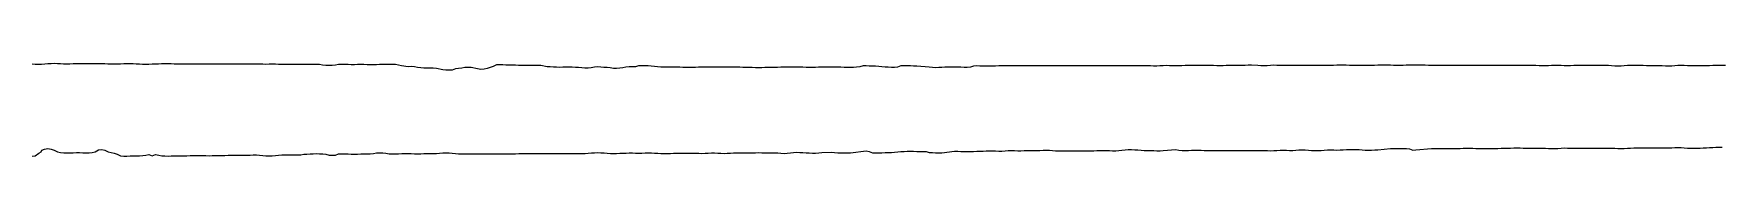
# Model space of a CAD drawing. Extents: x -16 to 11205, y -14909 to 147.
# Drawn here: x 246.55 to 258.31, y 67.44 to 68.09 of the extents above; entities that cross this region are included whole.
import ezdxf

# ---------------------------------------------------------------- set-up
doc = ezdxf.new("R2010")
doc.units = 0
doc.layers.get('0').update_dxf_attribs({"color": 1, "linetype": 'CONTINUOUS', "lineweight": 15, "true_color": 0xff0000})

msp = doc.modelspace()

# ---------------------------------------------------------------- linework, layer by layer
for p, q in [((246.556, 68.083), (246.534, 68.084)), ((246.578, 68.083), (246.556, 68.083)), ((246.6, 68.083), (246.578, 68.083)), ((246.622, 68.084), (246.6, 68.083)), ((246.644, 68.086), (246.622, 68.084)), ((246.666, 68.087), (246.644, 68.086)), ((246.688, 68.088), (246.666, 68.087)), ((246.71, 68.087), (246.688, 68.088)), ((246.732, 68.086), (246.71, 68.087)), ((246.754, 68.085), (246.732, 68.086)), ((246.776, 68.085), (246.754, 68.085)), ((246.798, 68.085), (246.776, 68.085)), ((246.82, 68.086), (246.798, 68.085)), ((246.842, 68.086), (246.82, 68.086)), ((246.864, 68.086), (246.842, 68.086)), ((246.886, 68.086), (246.864, 68.086)), ((246.908, 68.086), (246.886, 68.086)), ((246.93, 68.086), (246.908, 68.086)), ((246.952, 68.086), (246.93, 68.086)), ((246.974, 68.086), (246.952, 68.086)), ((246.996, 68.086), (246.974, 68.086)), ((247.018, 68.086), (246.996, 68.086)), ((247.04, 68.086), (247.018, 68.086)), ((247.062, 68.085), (247.04, 68.086)), ((247.084, 68.085), (247.062, 68.085)), ((247.106, 68.085), (247.084, 68.085)), ((247.128, 68.085), (247.106, 68.085)), ((247.15, 68.085), (247.128, 68.085)), ((247.172, 68.086), (247.15, 68.085)), ((247.194, 68.087), (247.172, 68.086)), ((247.216, 68.087), (247.194, 68.087)), ((247.238, 68.087), (247.216, 68.087)), ((247.26, 68.085), (247.238, 68.087)), ((247.282, 68.084), (247.26, 68.085)), ((247.304, 68.082), (247.282, 68.084)), ((247.326, 68.082), (247.304, 68.082)), ((247.348, 68.083), (247.326, 68.082)), ((247.37, 68.084), (247.348, 68.083)), ((247.392, 68.085), (247.37, 68.084)), ((247.414, 68.085), (247.392, 68.085)), ((247.436, 68.086), (247.414, 68.085)), ((247.458, 68.086), (247.436, 68.086)), ((247.48, 68.086), (247.458, 68.086)), ((247.502, 68.086), (247.48, 68.086)), ((247.524, 68.085), (247.502, 68.086)), ((247.546, 68.085), (247.524, 68.085)), ((247.568, 68.084), (247.546, 68.085)), ((247.59, 68.084), (247.568, 68.084)), ((247.612, 68.084), (247.59, 68.084)), ((247.634, 68.084), (247.612, 68.084)), ((247.656, 68.085), (247.634, 68.084)), ((247.678, 68.085), (247.656, 68.085)), ((247.7, 68.085), (247.678, 68.085)), ((247.722, 68.085), (247.7, 68.085)), ((247.744, 68.085), (247.722, 68.085)), ((247.766, 68.085), (247.744, 68.085)), ((247.788, 68.085), (247.766, 68.085)), ((247.81, 68.084), (247.788, 68.085)), ((247.832, 68.084), (247.81, 68.084)), ((247.854, 68.084), (247.832, 68.084)), ((247.876, 68.084), (247.854, 68.084)), ((247.898, 68.085), (247.876, 68.084)), ((247.92, 68.085), (247.898, 68.085)), ((247.942, 68.085), (247.92, 68.085)), ((247.964, 68.085), (247.942, 68.085)), ((247.987, 68.085), (247.964, 68.085)), ((248.009, 68.085), (247.987, 68.085)), ((248.031, 68.084), (248.009, 68.085)), ((248.053, 68.084), (248.031, 68.084)), ((248.075, 68.084), (248.053, 68.084)), ((248.097, 68.084), (248.075, 68.084)), ((248.119, 68.084), (248.097, 68.084)), ((248.141, 68.084), (248.119, 68.084)), ((248.163, 68.083), (248.141, 68.084)), ((248.185, 68.084), (248.163, 68.083)), ((248.207, 68.084), (248.185, 68.084)), ((248.229, 68.084), (248.207, 68.084)), ((248.251, 68.083), (248.229, 68.084)), ((248.273, 68.083), (248.251, 68.083)), ((248.295, 68.082), (248.273, 68.083)), ((248.317, 68.082), (248.295, 68.082)), ((248.339, 68.082), (248.317, 68.082)), ((248.361, 68.083), (248.339, 68.082)), ((248.383, 68.083), (248.361, 68.083)), ((248.405, 68.083), (248.383, 68.083)), ((248.427, 68.082), (248.405, 68.083)), ((248.449, 68.082), (248.427, 68.082)), ((248.471, 68.082), (248.449, 68.082)), ((248.493, 68.082), (248.471, 68.082)), ((248.515, 68.082), (248.493, 68.082)), ((248.537, 68.081), (248.515, 68.082)), ((248.558, 68.078), (248.537, 68.081)), ((248.58, 68.075), (248.558, 68.078)), ((248.603, 68.074), (248.58, 68.075)), ((248.625, 68.076), (248.603, 68.074)), ((248.647, 68.078), (248.625, 68.076)), ((248.669, 68.081), (248.647, 68.078)), ((248.691, 68.081), (248.669, 68.081)), ((248.713, 68.081), (248.691, 68.081)), ((248.735, 68.081), (248.713, 68.081)), ((248.757, 68.08), (248.735, 68.081)), ((248.779, 68.08), (248.757, 68.08)), ((248.801, 68.081), (248.779, 68.08)), ((248.823, 68.081), (248.801, 68.081)), ((248.845, 68.081), (248.823, 68.081)), ((248.867, 68.08), (248.845, 68.081)), ((248.889, 68.079), (248.867, 68.08)), ((248.911, 68.079), (248.889, 68.079)), ((248.933, 68.079), (248.911, 68.079)), ((248.955, 68.081), (248.933, 68.079)), ((248.977, 68.081), (248.955, 68.081)), ((248.999, 68.082), (248.977, 68.081)), ((249.021, 68.082), (248.999, 68.082)), ((249.043, 68.083), (249.021, 68.082)), ((249.065, 68.081), (249.043, 68.083)), ((249.086, 68.077), (249.065, 68.081)), ((249.108, 68.073), (249.086, 68.077)), ((249.153, 68.066), (249.108, 68.073)), ((249.175, 68.067), (249.153, 68.066)), ((249.198, 68.066), (249.175, 68.067)), ((249.219, 68.062), (249.198, 68.066)), ((249.241, 68.059), (249.219, 68.062)), ((249.263, 68.057), (249.241, 68.059)), ((249.285, 68.056), (249.263, 68.057)), ((249.307, 68.056), (249.285, 68.056)), ((249.329, 68.056), (249.307, 68.056)), ((249.351, 68.054), (249.329, 68.056)), ((249.395, 68.044), (249.351, 68.054)), ((249.417, 68.043), (249.395, 68.044)), ((249.439, 68.042), (249.417, 68.043)), ((249.461, 68.042), (249.439, 68.042)), ((249.484, 68.051), (249.461, 68.042)), ((249.505, 68.054), (249.484, 68.051)), ((249.527, 68.057), (249.505, 68.054)), ((249.549, 68.06), (249.527, 68.057)), ((249.571, 68.062), (249.549, 68.06)), ((249.593, 68.06), (249.571, 68.062)), ((249.637, 68.051), (249.593, 68.06)), ((249.659, 68.048), (249.637, 68.051)), ((249.682, 68.05), (249.659, 68.048)), ((249.704, 68.055), (249.682, 68.05)), ((249.724, 68.062), (249.704, 68.055)), ((249.745, 68.068), (249.724, 68.062)), ((249.769, 68.079), (249.745, 68.068)), ((249.791, 68.08), (249.769, 68.079)), ((249.813, 68.079), (249.791, 68.08)), ((249.835, 68.078), (249.813, 68.079)), ((249.857, 68.077), (249.835, 68.078)), ((249.879, 68.077), (249.857, 68.077)), ((249.901, 68.077), (249.879, 68.077)), ((249.923, 68.076), (249.901, 68.077)), ((249.945, 68.076), (249.923, 68.076)), ((249.967, 68.075), (249.945, 68.076)), ((249.989, 68.075), (249.967, 68.075)), ((250.011, 68.075), (249.989, 68.075)), ((250.033, 68.075), (250.011, 68.075)), ((250.055, 68.075), (250.033, 68.075)), ((250.077, 68.074), (250.055, 68.075)), ((250.121, 68.066), (250.077, 68.074)), ((250.143, 68.065), (250.121, 68.066)), ((250.165, 68.064), (250.143, 68.065)), ((250.187, 68.063), (250.165, 68.064)), ((250.209, 68.062), (250.187, 68.063)), ((250.231, 68.063), (250.209, 68.062)), ((250.253, 68.064), (250.231, 68.063)), ((250.275, 68.064), (250.253, 68.064)), ((250.297, 68.063), (250.275, 68.064)), ((250.319, 68.062), (250.297, 68.063)), ((250.341, 68.06), (250.319, 68.062)), ((250.363, 68.058), (250.341, 68.06)), ((250.385, 68.056), (250.363, 68.058)), ((250.407, 68.056), (250.385, 68.056)), ((250.429, 68.059), (250.407, 68.056)), ((250.451, 68.063), (250.429, 68.059)), ((250.473, 68.065), (250.451, 68.063)), ((250.495, 68.064), (250.473, 68.065)), ((250.517, 68.062), (250.495, 68.064)), ((250.539, 68.06), (250.517, 68.062)), ((250.561, 68.058), (250.539, 68.06)), ((250.583, 68.055), (250.561, 68.058)), ((250.605, 68.054), (250.583, 68.055)), ((250.627, 68.056), (250.605, 68.054)), ((250.649, 68.059), (250.627, 68.056)), ((250.671, 68.063), (250.649, 68.059)), ((250.693, 68.065), (250.671, 68.063)), ((250.715, 68.066), (250.693, 68.065)), ((250.737, 68.065), (250.715, 68.066)), ((250.759, 68.072), (250.737, 68.065)), ((250.781, 68.072), (250.759, 68.072)), ((250.803, 68.072), (250.781, 68.072)), ((250.825, 68.073), (250.803, 68.072)), ((250.891, 68.065), (250.825, 68.073)), ((250.913, 68.064), (250.891, 68.065)), ((250.935, 68.063), (250.913, 68.064)), ((250.957, 68.063), (250.935, 68.063)), ((250.979, 68.064), (250.957, 68.063)), ((251.001, 68.064), (250.979, 68.064)), ((251.023, 68.064), (251.001, 68.064)), ((251.045, 68.063), (251.023, 68.064)), ((251.067, 68.062), (251.045, 68.063)), ((251.089, 68.061), (251.067, 68.062)), ((251.111, 68.061), (251.089, 68.061)), ((251.133, 68.061), (251.111, 68.061)), ((251.155, 68.062), (251.133, 68.061)), ((251.177, 68.063), (251.155, 68.062)), ((251.199, 68.063), (251.177, 68.063)), ((251.221, 68.064), (251.199, 68.063)), ((251.243, 68.064), (251.221, 68.064)), ((251.265, 68.064), (251.243, 68.064)), ((251.287, 68.064), (251.265, 68.064)), ((251.309, 68.064), (251.287, 68.064)), ((251.331, 68.063), (251.309, 68.064)), ((251.353, 68.063), (251.331, 68.063)), ((251.375, 68.063), (251.353, 68.063)), ((251.397, 68.064), (251.375, 68.063)), ((251.419, 68.064), (251.397, 68.064)), ((251.442, 68.064), (251.419, 68.064)), ((251.464, 68.063), (251.442, 68.064)), ((251.486, 68.062), (251.464, 68.063)), ((251.508, 68.061), (251.486, 68.062)), ((251.53, 68.061), (251.508, 68.061)), ((251.551, 68.06), (251.53, 68.061)), ((251.573, 68.059), (251.551, 68.06)), ((251.595, 68.058), (251.573, 68.059)), ((251.617, 68.059), (251.595, 68.058)), ((251.639, 68.06), (251.617, 68.059)), ((251.661, 68.06), (251.639, 68.06)), ((251.683, 68.061), (251.661, 68.06)), ((251.705, 68.061), (251.683, 68.061)), ((251.727, 68.062), (251.705, 68.061)), ((251.749, 68.063), (251.727, 68.062)), ((251.771, 68.064), (251.749, 68.063)), ((251.793, 68.064), (251.771, 68.064)), ((251.815, 68.064), (251.793, 68.064)), ((251.838, 68.064), (251.815, 68.064)), ((251.86, 68.064), (251.838, 68.064)), ((251.882, 68.063), (251.86, 68.064)), ((251.904, 68.063), (251.882, 68.063)), ((251.926, 68.062), (251.904, 68.063)), ((251.948, 68.062), (251.926, 68.062)), ((251.969, 68.062), (251.948, 68.062)), ((251.991, 68.062), (251.969, 68.062)), ((252.013, 68.063), (251.991, 68.062)), ((252.035, 68.064), (252.013, 68.063)), ((252.057, 68.064), (252.035, 68.064)), ((252.102, 68.064), (252.057, 68.064)), ((252.124, 68.064), (252.102, 68.064)), ((252.146, 68.064), (252.124, 68.064)), ((252.168, 68.064), (252.146, 68.064)), ((252.19, 68.062), (252.168, 68.064)), ((252.212, 68.061), (252.19, 68.062)), ((252.234, 68.06), (252.212, 68.061)), ((252.255, 68.061), (252.234, 68.06)), ((252.277, 68.063), (252.255, 68.061)), ((252.299, 68.065), (252.277, 68.063)), ((252.322, 68.072), (252.299, 68.065)), ((252.344, 68.072), (252.322, 68.072)), ((252.366, 68.071), (252.344, 68.072)), ((252.388, 68.071), (252.366, 68.071)), ((252.41, 68.071), (252.388, 68.071)), ((252.476, 68.064), (252.41, 68.071)), ((252.498, 68.063), (252.476, 68.064)), ((252.52, 68.062), (252.498, 68.063)), ((252.542, 68.062), (252.52, 68.062)), ((252.563, 68.063), (252.542, 68.062)), ((252.586, 68.072), (252.563, 68.063)), ((252.608, 68.073), (252.586, 68.072)), ((252.63, 68.073), (252.608, 68.073)), ((252.652, 68.072), (252.63, 68.073)), ((252.674, 68.071), (252.652, 68.072)), ((252.696, 68.071), (252.674, 68.071)), ((252.784, 68.063), (252.696, 68.071)), ((252.806, 68.061), (252.784, 68.063)), ((252.828, 68.059), (252.806, 68.061)), ((252.85, 68.06), (252.828, 68.059)), ((252.871, 68.062), (252.85, 68.06)), ((252.893, 68.064), (252.871, 68.062)), ((252.96, 68.064), (252.893, 68.064)), ((252.982, 68.064), (252.96, 68.064)), ((253.004, 68.063), (252.982, 68.064)), ((253.026, 68.062), (253.004, 68.063)), ((253.048, 68.062), (253.026, 68.062)), ((253.07, 68.063), (253.048, 68.062)), ((253.092, 68.071), (253.07, 68.063)), ((253.114, 68.072), (253.092, 68.071)), ((253.136, 68.071), (253.114, 68.072)), ((253.158, 68.071), (253.136, 68.071)), ((253.18, 68.07), (253.158, 68.071)), ((253.202, 68.071), (253.18, 68.07)), ((253.224, 68.071), (253.202, 68.071)), ((253.246, 68.071), (253.224, 68.071)), ((253.268, 68.072), (253.246, 68.071)), ((253.29, 68.072), (253.268, 68.072)), ((253.312, 68.073), (253.29, 68.072)), ((253.334, 68.073), (253.312, 68.073)), ((253.356, 68.072), (253.334, 68.073)), ((253.378, 68.072), (253.356, 68.072)), ((253.4, 68.072), (253.378, 68.072)), ((253.422, 68.072), (253.4, 68.072)), ((253.444, 68.072), (253.422, 68.072)), ((253.466, 68.072), (253.444, 68.072)), ((253.488, 68.072), (253.466, 68.072)), ((253.51, 68.072), (253.488, 68.072)), ((253.532, 68.072), (253.51, 68.072)), ((253.554, 68.072), (253.532, 68.072)), ((253.576, 68.072), (253.554, 68.072)), ((253.598, 68.072), (253.576, 68.072)), ((253.62, 68.073), (253.598, 68.072)), ((253.642, 68.073), (253.62, 68.073)), ((253.664, 68.073), (253.642, 68.073)), ((253.686, 68.073), (253.664, 68.073)), ((253.708, 68.072), (253.686, 68.073)), ((253.73, 68.072), (253.708, 68.072)), ((253.752, 68.072), (253.73, 68.072)), ((253.774, 68.072), (253.752, 68.072)), ((253.796, 68.073), (253.774, 68.072)), ((253.818, 68.073), (253.796, 68.073)), ((253.84, 68.073), (253.818, 68.073)), ((253.862, 68.073), (253.84, 68.073)), ((253.884, 68.073), (253.862, 68.073)), ((253.906, 68.073), (253.884, 68.073)), ((253.928, 68.073), (253.906, 68.073)), ((253.95, 68.073), (253.928, 68.073)), ((253.972, 68.073), (253.95, 68.073)), ((253.994, 68.073), (253.972, 68.073)), ((254.016, 68.073), (253.994, 68.073)), ((254.038, 68.073), (254.016, 68.073)), ((254.06, 68.073), (254.038, 68.073)), ((254.082, 68.073), (254.06, 68.073)), ((254.104, 68.073), (254.082, 68.073)), ((254.126, 68.073), (254.104, 68.073)), ((254.148, 68.073), (254.126, 68.073)), ((254.17, 68.073), (254.148, 68.073)), ((254.192, 68.073), (254.17, 68.073)), ((254.214, 68.072), (254.192, 68.073)), ((254.236, 68.072), (254.214, 68.072)), ((254.258, 68.072), (254.236, 68.072)), ((254.28, 68.073), (254.258, 68.072)), ((254.302, 68.073), (254.28, 68.073)), ((254.324, 68.072), (254.302, 68.073)), ((254.346, 68.071), (254.324, 68.072)), ((254.368, 68.071), (254.346, 68.071)), ((254.39, 68.072), (254.368, 68.071)), ((254.412, 68.073), (254.39, 68.072)), ((254.434, 68.074), (254.412, 68.073)), ((254.456, 68.073), (254.434, 68.074)), ((254.478, 68.073), (254.456, 68.073)), ((254.5, 68.073), (254.478, 68.073)), ((254.522, 68.073), (254.5, 68.073)), ((254.544, 68.073), (254.522, 68.073)), ((254.566, 68.074), (254.544, 68.073)), ((254.588, 68.074), (254.566, 68.074)), ((254.61, 68.074), (254.588, 68.074)), ((254.632, 68.075), (254.61, 68.074)), ((254.654, 68.076), (254.632, 68.075)), ((254.676, 68.076), (254.654, 68.076)), ((254.698, 68.076), (254.676, 68.076)), ((254.72, 68.076), (254.698, 68.076)), ((254.742, 68.075), (254.72, 68.076)), ((254.764, 68.074), (254.742, 68.075)), ((254.786, 68.073), (254.764, 68.074)), ((254.808, 68.073), (254.786, 68.073)), ((254.83, 68.073), (254.808, 68.073)), ((254.852, 68.074), (254.83, 68.073)), ((254.874, 68.075), (254.852, 68.074)), ((254.896, 68.076), (254.874, 68.075)), ((254.918, 68.076), (254.896, 68.076)), ((254.94, 68.075), (254.918, 68.076)), ((254.962, 68.076), (254.94, 68.075)), ((254.984, 68.076), (254.962, 68.076)), ((255.006, 68.077), (254.984, 68.076)), ((255.028, 68.077), (255.006, 68.077)), ((255.072, 68.074), (255.028, 68.077)), ((255.094, 68.072), (255.072, 68.074)), ((255.116, 68.072), (255.094, 68.072)), ((255.138, 68.073), (255.116, 68.072)), ((255.16, 68.075), (255.138, 68.073)), ((255.182, 68.077), (255.16, 68.075)), ((255.204, 68.076), (255.182, 68.077)), ((255.226, 68.076), (255.204, 68.076)), ((255.248, 68.075), (255.226, 68.076)), ((255.27, 68.075), (255.248, 68.075)), ((255.292, 68.076), (255.27, 68.075)), ((255.314, 68.076), (255.292, 68.076)), ((255.336, 68.076), (255.314, 68.076)), ((255.358, 68.076), (255.336, 68.076)), ((255.38, 68.076), (255.358, 68.076)), ((255.402, 68.076), (255.38, 68.076)), ((255.424, 68.076), (255.402, 68.076)), ((255.446, 68.076), (255.424, 68.076)), ((255.468, 68.076), (255.446, 68.076)), ((255.49, 68.076), (255.468, 68.076)), ((255.512, 68.076), (255.49, 68.076)), ((255.534, 68.076), (255.512, 68.076)), ((255.556, 68.076), (255.534, 68.076)), ((255.578, 68.076), (255.556, 68.076)), ((255.6, 68.076), (255.578, 68.076)), ((255.622, 68.077), (255.6, 68.076)), ((255.644, 68.077), (255.622, 68.077)), ((255.666, 68.077), (255.644, 68.077)), ((255.688, 68.077), (255.666, 68.077)), ((255.71, 68.076), (255.688, 68.077)), ((255.732, 68.076), (255.71, 68.076)), ((255.754, 68.076), (255.732, 68.076)), ((255.776, 68.076), (255.754, 68.076)), ((255.798, 68.076), (255.776, 68.076)), ((255.82, 68.076), (255.798, 68.076)), ((255.842, 68.075), (255.82, 68.076)), ((255.864, 68.075), (255.842, 68.075)), ((255.886, 68.076), (255.864, 68.075)), ((255.908, 68.077), (255.886, 68.076)), ((255.93, 68.077), (255.908, 68.077)), ((255.952, 68.077), (255.93, 68.077)), ((255.974, 68.077), (255.952, 68.077)), ((255.996, 68.077), (255.974, 68.077)), ((256.018, 68.076), (255.996, 68.077)), ((256.04, 68.075), (256.018, 68.076)), ((256.062, 68.075), (256.04, 68.075)), ((256.084, 68.076), (256.062, 68.075)), ((256.106, 68.077), (256.084, 68.076)), ((256.128, 68.077), (256.106, 68.077)), ((256.15, 68.077), (256.128, 68.077)), ((256.172, 68.077), (256.15, 68.077)), ((256.194, 68.077), (256.172, 68.077)), ((256.216, 68.077), (256.194, 68.077)), ((256.238, 68.077), (256.216, 68.077)), ((256.26, 68.076), (256.238, 68.077)), ((256.282, 68.076), (256.26, 68.076)), ((256.304, 68.076), (256.282, 68.076)), ((256.326, 68.076), (256.304, 68.076)), ((256.348, 68.076), (256.326, 68.076)), ((256.37, 68.076), (256.348, 68.076)), ((256.392, 68.076), (256.37, 68.076)), ((256.415, 68.075), (256.392, 68.076)), ((256.437, 68.075), (256.415, 68.075)), ((256.459, 68.075), (256.437, 68.075)), ((256.481, 68.075), (256.459, 68.075)), ((256.503, 68.075), (256.481, 68.075)), ((256.525, 68.075), (256.503, 68.075)), ((256.547, 68.075), (256.525, 68.075)), ((256.569, 68.075), (256.547, 68.075)), ((256.591, 68.075), (256.569, 68.075)), ((256.613, 68.075), (256.591, 68.075)), ((256.635, 68.075), (256.613, 68.075)), ((256.657, 68.075), (256.635, 68.075)), ((256.679, 68.075), (256.657, 68.075)), ((256.701, 68.075), (256.679, 68.075)), ((256.723, 68.076), (256.701, 68.075)), ((256.745, 68.076), (256.723, 68.076)), ((256.767, 68.075), (256.745, 68.076)), ((256.789, 68.075), (256.767, 68.075)), ((256.811, 68.075), (256.789, 68.075)), ((256.833, 68.075), (256.811, 68.075)), ((256.855, 68.075), (256.833, 68.075)), ((256.877, 68.074), (256.855, 68.075)), ((256.899, 68.074), (256.877, 68.074)), ((256.921, 68.074), (256.899, 68.074)), ((256.943, 68.075), (256.921, 68.074)), ((256.965, 68.075), (256.943, 68.075)), ((256.987, 68.075), (256.965, 68.075)), ((257.009, 68.074), (256.987, 68.075)), ((257.031, 68.073), (257.009, 68.074)), ((257.053, 68.072), (257.031, 68.073)), ((257.075, 68.072), (257.053, 68.072)), ((257.097, 68.073), (257.075, 68.072)), ((257.119, 68.074), (257.097, 68.073)), ((257.141, 68.075), (257.119, 68.074)), ((257.163, 68.075), (257.141, 68.075)), ((257.185, 68.074), (257.163, 68.075)), ((257.207, 68.073), (257.185, 68.074)), ((257.229, 68.073), (257.207, 68.073)), ((257.251, 68.073), (257.229, 68.073)), ((257.273, 68.074), (257.251, 68.073)), ((257.295, 68.074), (257.273, 68.074)), ((257.317, 68.074), (257.295, 68.074)), ((257.339, 68.074), (257.317, 68.074)), ((257.361, 68.074), (257.339, 68.074)), ((257.383, 68.074), (257.361, 68.074)), ((257.405, 68.074), (257.383, 68.074)), ((257.427, 68.074), (257.405, 68.074)), ((257.449, 68.075), (257.427, 68.074)), ((257.471, 68.075), (257.449, 68.075)), ((257.493, 68.075), (257.471, 68.075)), ((257.515, 68.074), (257.493, 68.075)), ((257.537, 68.073), (257.515, 68.074)), ((257.559, 68.071), (257.537, 68.073)), ((257.581, 68.071), (257.559, 68.071)), ((257.603, 68.071), (257.581, 68.071)), ((257.625, 68.072), (257.603, 68.071)), ((257.647, 68.074), (257.625, 68.072)), ((257.669, 68.075), (257.647, 68.074)), ((257.691, 68.075), (257.669, 68.075)), ((257.713, 68.075), (257.691, 68.075)), ((257.735, 68.074), (257.713, 68.075)), ((257.757, 68.074), (257.735, 68.074)), ((257.779, 68.073), (257.757, 68.074)), ((257.801, 68.072), (257.779, 68.073)), ((257.823, 68.072), (257.801, 68.072)), ((257.845, 68.072), (257.823, 68.072)), ((257.867, 68.072), (257.845, 68.072)), ((257.889, 68.072), (257.867, 68.072)), ((257.911, 68.071), (257.889, 68.072)), ((257.933, 68.07), (257.911, 68.071)), ((257.955, 68.071), (257.933, 68.07)), ((257.977, 68.072), (257.955, 68.071)), ((257.999, 68.074), (257.977, 68.072)), ((258.021, 68.074), (257.999, 68.074)), ((258.043, 68.074), (258.021, 68.074)), ((258.065, 68.073), (258.043, 68.074)), ((258.087, 68.072), (258.065, 68.073)), ((258.109, 68.072), (258.087, 68.072)), ((258.131, 68.072), (258.109, 68.072)), ((258.153, 68.072), (258.131, 68.072)), ((258.175, 68.072), (258.153, 68.072)), ((258.197, 68.072), (258.175, 68.072)), ((258.219, 68.073), (258.197, 68.072)), ((258.241, 68.074), (258.219, 68.073)), ((258.263, 68.074), (258.241, 68.074)), ((258.285, 68.074), (258.263, 68.074)), ((258.307, 68.074), (258.285, 68.074)), ((258.329, 68.074), (258.307, 68.074)), ((246.535, 67.444), (246.556, 67.448)), ((246.556, 67.448), (246.58, 67.465)), ((246.58, 67.465), (246.597, 67.476)), ((246.597, 67.476), (246.602, 67.486)), ((246.602, 67.486), (246.621, 67.494)), ((246.621, 67.494), (246.644, 67.497)), ((246.644, 67.497), (246.667, 67.493)), ((246.667, 67.493), (246.688, 67.487)), ((246.688, 67.487), (246.712, 67.474)), ((246.712, 67.474), (246.733, 67.47)), ((246.733, 67.47), (246.755, 67.467)), ((246.755, 67.467), (246.777, 67.467)), ((246.777, 67.467), (246.799, 67.468)), ((246.799, 67.468), (246.821, 67.469)), ((246.821, 67.469), (246.843, 67.47)), ((246.843, 67.47), (246.865, 67.47)), ((246.865, 67.47), (246.887, 67.469)), ((246.887, 67.469), (246.909, 67.467)), ((246.909, 67.467), (246.931, 67.467)), ((246.931, 67.467), (246.952, 67.471)), ((246.952, 67.471), (246.974, 67.476)), ((246.974, 67.476), (246.997, 67.488)), ((246.997, 67.488), (247.019, 67.49)), ((247.019, 67.49), (247.041, 67.487)), ((247.041, 67.487), (247.065, 67.476)), ((247.065, 67.476), (247.086, 67.471)), ((247.086, 67.471), (247.106, 67.465)), ((247.106, 67.465), (247.126, 67.459)), ((247.126, 67.459), (247.151, 67.447)), ((247.151, 67.447), (247.173, 67.445)), ((247.173, 67.445), (247.195, 67.445)), ((247.195, 67.445), (247.217, 67.447)), ((247.217, 67.447), (247.239, 67.447)), ((247.239, 67.447), (247.261, 67.447)), ((247.261, 67.447), (247.283, 67.447)), ((247.283, 67.447), (247.305, 67.449)), ((247.305, 67.449), (247.326, 67.452)), ((247.326, 67.452), (247.348, 67.456)), ((247.348, 67.456), (247.371, 67.446)), ((247.371, 67.446), (247.394, 67.456)), ((247.394, 67.456), (247.416, 67.452)), ((247.416, 67.452), (247.437, 67.448)), ((247.437, 67.448), (247.459, 67.446)), ((247.459, 67.446), (247.481, 67.445)), ((247.481, 67.445), (247.503, 67.446)), ((247.503, 67.446), (247.525, 67.447)), ((247.525, 67.447), (247.547, 67.447)), ((247.547, 67.447), (247.569, 67.448)), ((247.569, 67.448), (247.591, 67.448)), ((247.591, 67.448), (247.613, 67.448)), ((247.613, 67.448), (247.635, 67.449)), ((247.635, 67.449), (247.657, 67.449)), ((247.657, 67.449), (247.679, 67.449)), ((247.679, 67.449), (247.701, 67.45)), ((247.701, 67.45), (247.723, 67.449)), ((247.723, 67.449), (247.745, 67.449)), ((247.745, 67.449), (247.767, 67.448)), ((247.767, 67.448), (247.789, 67.449)), ((247.789, 67.449), (247.811, 67.449)), ((247.811, 67.449), (247.833, 67.45)), ((247.833, 67.45), (247.855, 67.45)), ((247.855, 67.45), (247.877, 67.45)), ((247.877, 67.45), (247.899, 67.451)), ((247.899, 67.451), (247.921, 67.451)), ((247.921, 67.451), (247.943, 67.451)), ((247.943, 67.451), (247.965, 67.451)), ((247.965, 67.451), (247.987, 67.451)), ((247.987, 67.451), (248.009, 67.452)), ((248.009, 67.452), (248.031, 67.452)), ((248.031, 67.452), (248.053, 67.452)), ((248.053, 67.452), (248.075, 67.453)), ((248.075, 67.453), (248.097, 67.453)), ((248.097, 67.453), (248.119, 67.452)), ((248.119, 67.452), (248.141, 67.45)), ((248.141, 67.45), (248.163, 67.448)), ((248.163, 67.448), (248.185, 67.448)), ((248.185, 67.448), (248.207, 67.448)), ((248.207, 67.448), (248.229, 67.45)), ((248.229, 67.45), (248.251, 67.452)), ((248.251, 67.452), (248.273, 67.453)), ((248.273, 67.453), (248.295, 67.454)), ((248.295, 67.454), (248.317, 67.453)), ((248.317, 67.453), (248.339, 67.453)), ((248.339, 67.453), (248.361, 67.453)), ((248.361, 67.453), (248.383, 67.453)), ((248.383, 67.453), (248.405, 67.453)), ((248.405, 67.453), (248.427, 67.458)), ((248.427, 67.458), (248.449, 67.458)), ((248.449, 67.458), (248.471, 67.46)), ((248.471, 67.46), (248.493, 67.462)), ((248.493, 67.462), (248.515, 67.463)), ((248.515, 67.463), (248.537, 67.462)), ((248.537, 67.462), (248.559, 67.461)), ((248.559, 67.461), (248.581, 67.459)), ((248.581, 67.459), (248.603, 67.451)), ((248.603, 67.451), (248.625, 67.451)), ((248.625, 67.451), (248.647, 67.452)), ((248.647, 67.452), (248.669, 67.46)), ((248.669, 67.46), (248.691, 67.461)), ((248.691, 67.461), (248.713, 67.461)), ((248.713, 67.461), (248.735, 67.46)), ((248.735, 67.46), (248.757, 67.459)), ((248.757, 67.459), (248.779, 67.458)), ((248.779, 67.458), (248.801, 67.459)), ((248.801, 67.459), (248.823, 67.46)), ((248.823, 67.46), (248.846, 67.46)), ((248.846, 67.46), (248.868, 67.46)), ((248.868, 67.46), (248.89, 67.461)), ((248.89, 67.461), (248.912, 67.463)), ((248.912, 67.463), (248.933, 67.467)), ((248.933, 67.467), (248.955, 67.469)), ((248.955, 67.469), (248.977, 67.468)), ((248.977, 67.468), (248.999, 67.465)), ((248.999, 67.465), (249.021, 67.462)), ((249.021, 67.462), (249.043, 67.461)), ((249.043, 67.461), (249.065, 67.461)), ((249.065, 67.461), (249.087, 67.462)), ((249.087, 67.462), (249.109, 67.464)), ((249.109, 67.464), (249.131, 67.464)), ((249.131, 67.464), (249.153, 67.464)), ((249.153, 67.464), (249.175, 67.463)), ((249.175, 67.463), (249.197, 67.462)), ((249.197, 67.462), (249.219, 67.462)), ((249.219, 67.462), (249.241, 67.462)), ((249.241, 67.462), (249.263, 67.463)), ((249.263, 67.463), (249.285, 67.463)), ((249.285, 67.463), (249.307, 67.463)), ((249.307, 67.463), (249.329, 67.463)), ((249.329, 67.463), (249.352, 67.463)), ((249.352, 67.463), (249.373, 67.465)), ((249.373, 67.465), (249.395, 67.467)), ((249.395, 67.467), (249.417, 67.469)), ((249.417, 67.469), (249.439, 67.468)), ((249.439, 67.468), (249.461, 67.466)), ((249.461, 67.466), (249.483, 67.463)), ((249.483, 67.463), (249.505, 67.461)), ((249.505, 67.461), (249.527, 67.46)), ((249.527, 67.46), (249.549, 67.46)), ((249.549, 67.46), (249.572, 67.461)), ((249.572, 67.461), (249.594, 67.462)), ((249.594, 67.462), (249.615, 67.462)), ((249.615, 67.462), (249.637, 67.462)), ((249.637, 67.462), (249.659, 67.462)), ((249.659, 67.462), (249.681, 67.461)), ((249.681, 67.461), (249.703, 67.461)), ((249.703, 67.461), (249.725, 67.461)), ((249.725, 67.461), (249.747, 67.461)), ((249.747, 67.461), (249.769, 67.461)), ((249.769, 67.461), (249.791, 67.461)), ((249.791, 67.461), (249.813, 67.461)), ((249.813, 67.461), (249.836, 67.461)), ((249.836, 67.461), (249.858, 67.461)), ((249.858, 67.461), (249.88, 67.461)), ((249.88, 67.461), (249.902, 67.462)), ((249.902, 67.462), (249.924, 67.463)), ((249.924, 67.463), (249.946, 67.463)), ((249.946, 67.463), (249.968, 67.463)), ((249.968, 67.463), (249.99, 67.463)), ((249.99, 67.463), (250.012, 67.463)), ((250.012, 67.463), (250.034, 67.464)), ((250.034, 67.464), (250.056, 67.464)), ((250.056, 67.464), (250.078, 67.464)), ((250.078, 67.464), (250.1, 67.463)), ((250.1, 67.463), (250.122, 67.463)), ((250.122, 67.463), (250.144, 67.463)), ((250.144, 67.463), (250.166, 67.463)), ((250.166, 67.463), (250.188, 67.463)), ((250.188, 67.463), (250.21, 67.463)), ((250.21, 67.463), (250.232, 67.463)), ((250.232, 67.463), (250.254, 67.463)), ((250.254, 67.463), (250.276, 67.463)), ((250.276, 67.463), (250.298, 67.463)), ((250.298, 67.463), (250.32, 67.464)), ((250.32, 67.464), (250.342, 67.464)), ((250.342, 67.464), (250.364, 67.464)), ((250.364, 67.464), (250.386, 67.464)), ((250.386, 67.464), (250.408, 67.465)), ((250.408, 67.465), (250.43, 67.467)), ((250.43, 67.467), (250.451, 67.469)), ((250.451, 67.469), (250.474, 67.47)), ((250.474, 67.47), (250.496, 67.469)), ((250.496, 67.469), (250.518, 67.467)), ((250.518, 67.467), (250.54, 67.465)), ((250.54, 67.465), (250.562, 67.464)), ((250.562, 67.464), (250.584, 67.464)), ((250.584, 67.464), (250.606, 67.464)), ((250.606, 67.464), (250.628, 67.465)), ((250.628, 67.465), (250.65, 67.465)), ((250.65, 67.465), (250.672, 67.466)), ((250.672, 67.466), (250.694, 67.467)), ((250.694, 67.467), (250.716, 67.467)), ((250.716, 67.467), (250.738, 67.466)), ((250.738, 67.466), (250.76, 67.466)), ((250.76, 67.466), (250.782, 67.466)), ((250.782, 67.466), (250.804, 67.467)), ((250.804, 67.467), (250.826, 67.467)), ((250.826, 67.467), (250.848, 67.467)), ((250.848, 67.467), (250.87, 67.466)), ((250.87, 67.466), (250.892, 67.466)), ((250.892, 67.466), (250.914, 67.464)), ((250.914, 67.464), (250.936, 67.464)), ((250.936, 67.464), (250.958, 67.464)), ((250.958, 67.464), (250.98, 67.464)), ((250.98, 67.464), (251.002, 67.465)), ((251.002, 67.465), (251.024, 67.465)), ((251.024, 67.465), (251.046, 67.465)), ((251.046, 67.465), (251.068, 67.465)), ((251.068, 67.465), (251.09, 67.465)), ((251.09, 67.465), (251.112, 67.465)), ((251.112, 67.465), (251.134, 67.466)), ((251.134, 67.466), (251.156, 67.466)), ((251.156, 67.466), (251.178, 67.465)), ((251.178, 67.465), (251.2, 67.464)), ((251.2, 67.464), (251.222, 67.465)), ((251.222, 67.465), (251.244, 67.466)), ((251.244, 67.466), (251.266, 67.468)), ((251.266, 67.468), (251.288, 67.468)), ((251.288, 67.468), (251.31, 67.466)), ((251.31, 67.466), (251.332, 67.465)), ((251.332, 67.465), (251.354, 67.464)), ((251.354, 67.464), (251.376, 67.465)), ((251.376, 67.465), (251.398, 67.466)), ((251.398, 67.466), (251.42, 67.467)), ((251.42, 67.467), (251.442, 67.467)), ((251.442, 67.467), (251.464, 67.467)), ((251.464, 67.467), (251.486, 67.467)), ((251.486, 67.467), (251.508, 67.467)), ((251.508, 67.467), (251.53, 67.468)), ((251.53, 67.468), (251.552, 67.468)), ((251.552, 67.468), (251.574, 67.469)), ((251.574, 67.469), (251.596, 67.47)), ((251.596, 67.47), (251.618, 67.469)), ((251.618, 67.469), (251.64, 67.469)), ((251.64, 67.469), (251.662, 67.468)), ((251.662, 67.468), (251.684, 67.468)), ((251.684, 67.468), (251.706, 67.468)), ((251.706, 67.468), (251.728, 67.467)), ((251.728, 67.467), (251.75, 67.465)), ((251.75, 67.465), (251.772, 67.464)), ((251.772, 67.464), (251.794, 67.465)), ((251.794, 67.465), (251.816, 67.468)), ((251.816, 67.468), (251.838, 67.471)), ((251.838, 67.471), (251.86, 67.472)), ((251.86, 67.472), (251.882, 67.471)), ((251.882, 67.471), (251.904, 67.47)), ((251.904, 67.47), (251.926, 67.468)), ((251.926, 67.468), (251.948, 67.467)), ((251.948, 67.467), (251.97, 67.466)), ((251.97, 67.466), (251.992, 67.466)), ((251.992, 67.466), (252.014, 67.467)), ((252.014, 67.467), (252.035, 67.471)), ((252.035, 67.471), (252.102, 67.473)), ((252.102, 67.473), (252.124, 67.47)), ((252.124, 67.47), (252.146, 67.468)), ((252.146, 67.468), (252.168, 67.468)), ((252.168, 67.468), (252.19, 67.468)), ((252.19, 67.468), (252.212, 67.468)), ((252.212, 67.468), (252.234, 67.469)), ((252.234, 67.469), (252.344, 67.482)), ((252.344, 67.482), (252.365, 67.478)), ((252.365, 67.478), (252.388, 67.468)), ((252.388, 67.468), (252.41, 67.467)), ((252.41, 67.467), (252.432, 67.468)), ((252.432, 67.468), (252.454, 67.469)), ((252.454, 67.469), (252.476, 67.47)), ((252.476, 67.47), (252.498, 67.47)), ((252.498, 67.47), (252.52, 67.471)), ((252.52, 67.471), (252.586, 67.478)), ((252.586, 67.478), (252.608, 67.478)), ((252.608, 67.478), (252.63, 67.479)), ((252.63, 67.479), (252.652, 67.48)), ((252.652, 67.48), (252.674, 67.479)), ((252.674, 67.479), (252.696, 67.478)), ((252.696, 67.478), (252.718, 67.478)), ((252.718, 67.478), (252.74, 67.478)), ((252.74, 67.478), (252.762, 67.478)), ((252.762, 67.478), (252.784, 67.471)), ((252.784, 67.471), (252.806, 67.47)), ((252.806, 67.47), (252.828, 67.469)), ((252.828, 67.469), (252.85, 67.469)), ((252.85, 67.469), (252.872, 67.469)), ((252.872, 67.469), (252.96, 67.48)), ((252.96, 67.48), (252.982, 67.479)), ((252.982, 67.479), (253.004, 67.478)), ((253.004, 67.478), (253.026, 67.477)), ((253.026, 67.477), (253.048, 67.477)), ((253.048, 67.477), (253.07, 67.477)), ((253.07, 67.477), (253.092, 67.478)), ((253.092, 67.478), (253.115, 67.479)), ((253.115, 67.479), (253.136, 67.479)), ((253.136, 67.479), (253.158, 67.48)), ((253.158, 67.48), (253.18, 67.481)), ((253.18, 67.481), (253.202, 67.482)), ((253.202, 67.482), (253.224, 67.482)), ((253.224, 67.482), (253.246, 67.481)), ((253.246, 67.481), (253.268, 67.48)), ((253.268, 67.48), (253.29, 67.48)), ((253.29, 67.48), (253.312, 67.482)), ((253.312, 67.482), (253.334, 67.483)), ((253.334, 67.483), (253.356, 67.484)), ((253.356, 67.484), (253.378, 67.483)), ((253.378, 67.483), (253.4, 67.482)), ((253.4, 67.482), (253.422, 67.482)), ((253.422, 67.482), (253.444, 67.483)), ((253.444, 67.483), (253.466, 67.484)), ((253.466, 67.484), (253.488, 67.484)), ((253.488, 67.484), (253.51, 67.483)), ((253.51, 67.483), (253.532, 67.483)), ((253.532, 67.483), (253.554, 67.484)), ((253.554, 67.484), (253.576, 67.486)), ((253.576, 67.486), (253.598, 67.487)), ((253.598, 67.487), (253.62, 67.487)), ((253.62, 67.487), (253.642, 67.484)), ((253.642, 67.484), (253.664, 67.482)), ((253.664, 67.482), (253.686, 67.481)), ((253.686, 67.481), (253.708, 67.482)), ((253.708, 67.482), (253.73, 67.482)), ((253.73, 67.482), (253.752, 67.482)), ((253.752, 67.482), (253.774, 67.482)), ((253.774, 67.482), (253.796, 67.482)), ((253.796, 67.482), (253.818, 67.482)), ((253.818, 67.482), (253.84, 67.481)), ((253.84, 67.481), (253.862, 67.481)), ((253.862, 67.481), (253.884, 67.481)), ((253.884, 67.481), (253.907, 67.481)), ((253.907, 67.481), (253.929, 67.481)), ((253.929, 67.481), (253.95, 67.483)), ((253.95, 67.483), (253.972, 67.484)), ((253.972, 67.484), (253.994, 67.485)), ((253.994, 67.485), (254.016, 67.485)), ((254.016, 67.485), (254.038, 67.483)), ((254.038, 67.483), (254.061, 67.481)), ((254.061, 67.481), (254.083, 67.482)), ((254.083, 67.482), (254.104, 67.484)), ((254.104, 67.484), (254.17, 67.49)), ((254.17, 67.49), (254.192, 67.49)), ((254.192, 67.49), (254.215, 67.489)), ((254.215, 67.489), (254.237, 67.488)), ((254.237, 67.488), (254.259, 67.487)), ((254.259, 67.487), (254.281, 67.485)), ((254.281, 67.485), (254.303, 67.485)), ((254.303, 67.485), (254.325, 67.485)), ((254.325, 67.485), (254.347, 67.484)), ((254.347, 67.484), (254.369, 67.482)), ((254.369, 67.482), (254.391, 67.481)), ((254.391, 67.481), (254.413, 67.483)), ((254.413, 67.483), (254.501, 67.491)), ((254.501, 67.491), (254.523, 67.487)), ((254.523, 67.487), (254.545, 67.484)), ((254.545, 67.484), (254.567, 67.483)), ((254.567, 67.483), (254.589, 67.484)), ((254.589, 67.484), (254.611, 67.486)), ((254.611, 67.486), (254.633, 67.487)), ((254.633, 67.487), (254.655, 67.486)), ((254.655, 67.486), (254.677, 67.486)), ((254.677, 67.486), (254.699, 67.485)), ((254.699, 67.485), (254.721, 67.485)), ((254.721, 67.485), (254.743, 67.485)), ((254.743, 67.485), (254.765, 67.485)), ((254.765, 67.485), (254.787, 67.484)), ((254.787, 67.484), (254.809, 67.484)), ((254.809, 67.484), (254.831, 67.483)), ((254.831, 67.483), (254.853, 67.483)), ((254.853, 67.483), (254.875, 67.483)), ((254.875, 67.483), (254.897, 67.483)), ((254.897, 67.483), (254.919, 67.483)), ((254.919, 67.483), (254.941, 67.483)), ((254.941, 67.483), (254.963, 67.483)), ((254.963, 67.483), (254.985, 67.483)), ((254.985, 67.483), (255.007, 67.483)), ((255.007, 67.483), (255.029, 67.483)), ((255.029, 67.483), (255.051, 67.484)), ((255.051, 67.484), (255.073, 67.485)), ((255.073, 67.485), (255.095, 67.485)), ((255.095, 67.485), (255.117, 67.484)), ((255.117, 67.484), (255.139, 67.483)), ((255.139, 67.483), (255.161, 67.482)), ((255.161, 67.482), (255.183, 67.483)), ((255.183, 67.483), (255.205, 67.484)), ((255.205, 67.484), (255.227, 67.487)), ((255.227, 67.487), (255.249, 67.487)), ((255.249, 67.487), (255.271, 67.486)), ((255.271, 67.486), (255.293, 67.485)), ((255.293, 67.485), (255.315, 67.484)), ((255.315, 67.484), (255.337, 67.486)), ((255.337, 67.486), (255.359, 67.488)), ((255.359, 67.488), (255.381, 67.489)), ((255.381, 67.489), (255.403, 67.488)), ((255.403, 67.488), (255.425, 67.486)), ((255.425, 67.486), (255.447, 67.484)), ((255.447, 67.484), (255.469, 67.483)), ((255.469, 67.483), (255.491, 67.484)), ((255.491, 67.484), (255.513, 67.485)), ((255.513, 67.485), (255.535, 67.487)), ((255.535, 67.487), (255.557, 67.488)), ((255.557, 67.488), (255.579, 67.488)), ((255.579, 67.488), (255.601, 67.488)), ((255.601, 67.488), (255.623, 67.487)), ((255.623, 67.487), (255.645, 67.488)), ((255.645, 67.488), (255.667, 67.489)), ((255.667, 67.489), (255.689, 67.49)), ((255.689, 67.49), (255.755, 67.49)), ((255.755, 67.49), (255.777, 67.49)), ((255.777, 67.49), (255.799, 67.488)), ((255.799, 67.488), (255.821, 67.487)), ((255.821, 67.487), (255.843, 67.487)), ((255.843, 67.487), (255.865, 67.487)), ((255.865, 67.487), (255.887, 67.488)), ((255.887, 67.488), (255.909, 67.489)), ((255.909, 67.489), (255.997, 67.497)), ((255.997, 67.497), (256.019, 67.497)), ((256.019, 67.497), (256.041, 67.497)), ((256.041, 67.497), (256.063, 67.498)), ((256.063, 67.498), (256.085, 67.498)), ((256.085, 67.498), (256.107, 67.497)), ((256.107, 67.497), (256.129, 67.495)), ((256.129, 67.495), (256.151, 67.487)), ((256.151, 67.487), (256.173, 67.488)), ((256.173, 67.488), (256.283, 67.498)), ((256.283, 67.498), (256.305, 67.497)), ((256.305, 67.497), (256.327, 67.497)), ((256.327, 67.497), (256.349, 67.497)), ((256.349, 67.497), (256.371, 67.497)), ((256.371, 67.497), (256.393, 67.498)), ((256.393, 67.498), (256.415, 67.498)), ((256.415, 67.498), (256.437, 67.499)), ((256.437, 67.499), (256.459, 67.499)), ((256.459, 67.499), (256.481, 67.499)), ((256.481, 67.499), (256.503, 67.5)), ((256.503, 67.5), (256.525, 67.501)), ((256.525, 67.501), (256.547, 67.501)), ((256.547, 67.501), (256.569, 67.5)), ((256.569, 67.5), (256.591, 67.499)), ((256.591, 67.499), (256.613, 67.499)), ((256.613, 67.499), (256.635, 67.498)), ((256.635, 67.498), (256.657, 67.499)), ((256.657, 67.499), (256.679, 67.499)), ((256.679, 67.499), (256.701, 67.499)), ((256.701, 67.499), (256.723, 67.499)), ((256.723, 67.499), (256.745, 67.499)), ((256.745, 67.499), (256.767, 67.5)), ((256.767, 67.5), (256.789, 67.5)), ((256.789, 67.5), (256.811, 67.501)), ((256.811, 67.501), (256.833, 67.501)), ((256.833, 67.501), (256.855, 67.502)), ((256.855, 67.502), (256.877, 67.502)), ((256.877, 67.502), (256.899, 67.502)), ((256.899, 67.502), (256.921, 67.501)), ((256.921, 67.501), (256.943, 67.501)), ((256.943, 67.501), (256.965, 67.501)), ((256.965, 67.501), (256.987, 67.501)), ((256.987, 67.501), (257.009, 67.501)), ((257.009, 67.501), (257.031, 67.501)), ((257.031, 67.501), (257.053, 67.501)), ((257.053, 67.501), (257.075, 67.5)), ((257.075, 67.5), (257.097, 67.499)), ((257.097, 67.499), (257.119, 67.498)), ((257.119, 67.498), (257.141, 67.497)), ((257.141, 67.497), (257.163, 67.499)), ((257.163, 67.499), (257.185, 67.501)), ((257.185, 67.501), (257.207, 67.502)), ((257.207, 67.502), (257.229, 67.501)), ((257.229, 67.501), (257.251, 67.5)), ((257.251, 67.5), (257.273, 67.5)), ((257.273, 67.5), (257.295, 67.5)), ((257.295, 67.5), (257.317, 67.501)), ((257.317, 67.501), (257.339, 67.501)), ((257.339, 67.501), (257.361, 67.501)), ((257.361, 67.501), (257.383, 67.501)), ((257.383, 67.501), (257.405, 67.501)), ((257.405, 67.501), (257.427, 67.501)), ((257.427, 67.501), (257.449, 67.501)), ((257.449, 67.501), (257.471, 67.5)), ((257.471, 67.5), (257.493, 67.5)), ((257.493, 67.5), (257.515, 67.5)), ((257.515, 67.5), (257.537, 67.5)), ((257.537, 67.5), (257.559, 67.5)), ((257.559, 67.5), (257.581, 67.499)), ((257.581, 67.499), (257.603, 67.498)), ((257.603, 67.498), (257.625, 67.498)), ((257.625, 67.498), (257.647, 67.5)), ((257.647, 67.5), (257.669, 67.501)), ((257.669, 67.501), (257.691, 67.502)), ((257.691, 67.502), (257.713, 67.503)), ((257.713, 67.503), (257.735, 67.503)), ((257.735, 67.503), (257.757, 67.502)), ((257.757, 67.502), (257.779, 67.502)), ((257.779, 67.502), (257.801, 67.502)), ((257.801, 67.502), (257.823, 67.502)), ((257.823, 67.502), (257.845, 67.502)), ((257.845, 67.502), (257.867, 67.502)), ((257.867, 67.502), (257.889, 67.502)), ((257.889, 67.502), (257.911, 67.502)), ((257.911, 67.502), (257.933, 67.503)), ((257.933, 67.503), (257.955, 67.503)), ((257.955, 67.503), (257.977, 67.505)), ((257.977, 67.505), (257.999, 67.506)), ((257.999, 67.506), (258.021, 67.505)), ((258.021, 67.505), (258.043, 67.503)), ((258.043, 67.503), (258.065, 67.501)), ((258.065, 67.501), (258.087, 67.5)), ((258.087, 67.5), (258.109, 67.5)), ((258.109, 67.5), (258.131, 67.5)), ((258.131, 67.5), (258.153, 67.501)), ((258.153, 67.501), (258.175, 67.502)), ((258.175, 67.502), (258.197, 67.503)), ((258.197, 67.503), (258.219, 67.504)), ((258.219, 67.504), (258.241, 67.506)), ((258.241, 67.506), (258.263, 67.507)), ((258.263, 67.507), (258.285, 67.507)), ((258.285, 67.507), (258.307, 67.507))]:
    msp.add_line(p, q)

doc.saveas('drawing.dxf')
